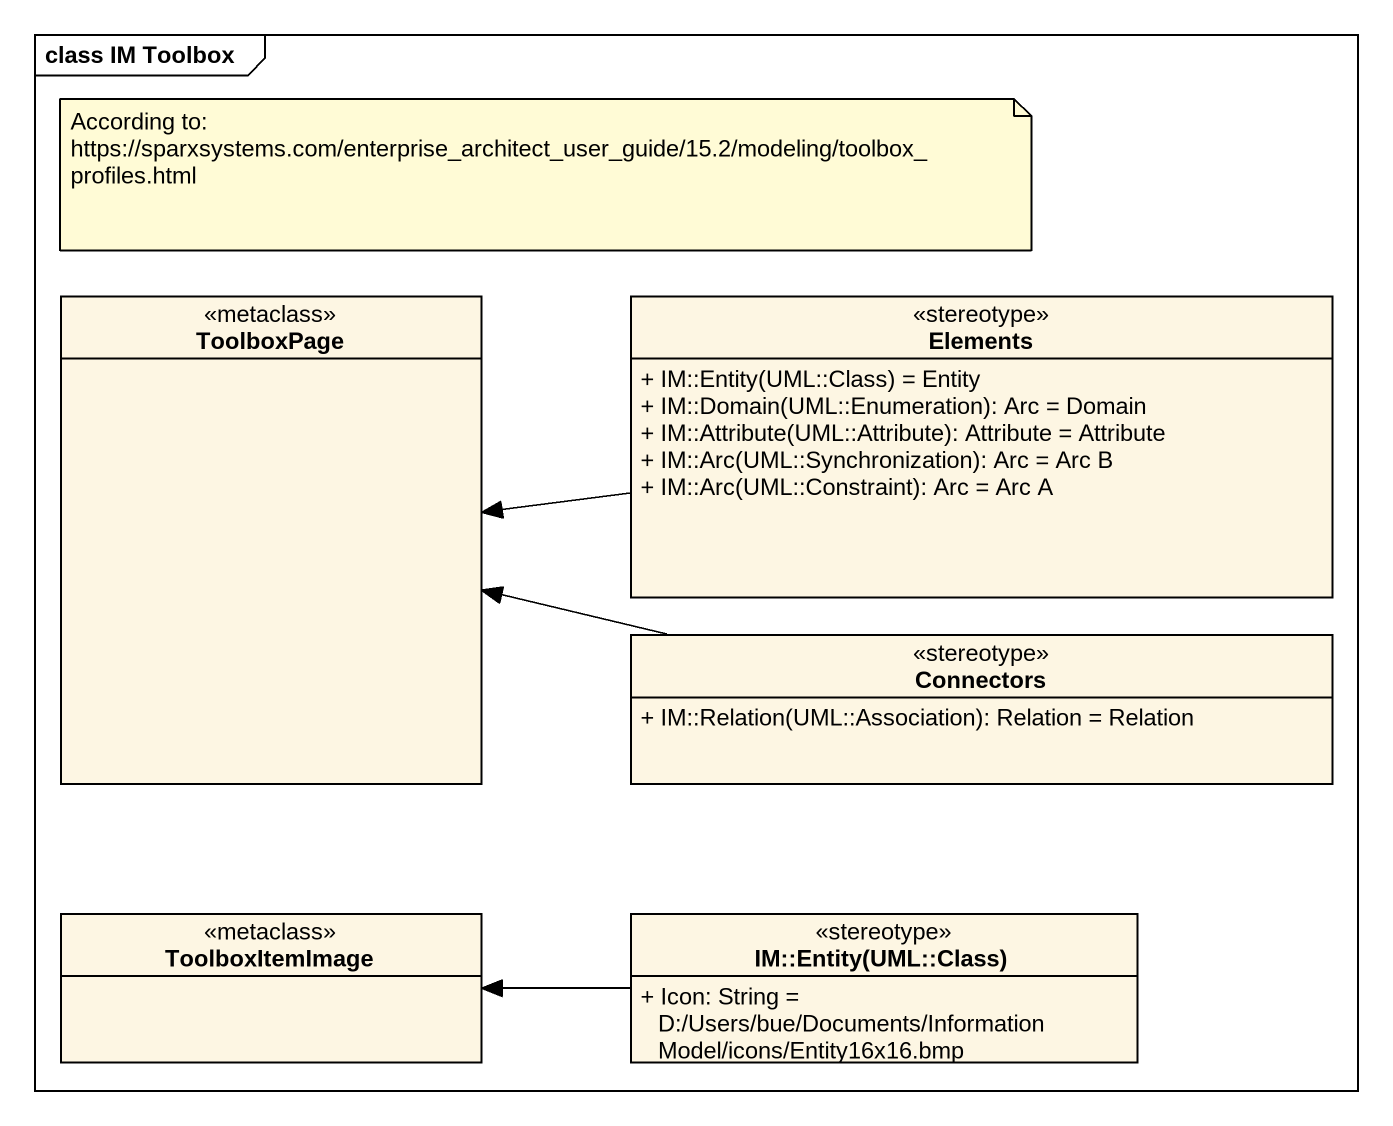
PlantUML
@startuml
mainframe class IM Toolbox
hide circle
hide empty members
skinparam classAttributeIconSize 0
class ToolboxPage <<metaclass>>
class Elements <<stereotype>> {
  {field} + IM::Entity(UML::Class) = Entity
  {field} + IM::Domain(UML::Enumeration): Arc = Domain
  {field} + IM::Attribute(UML::Attribute): Attribute = Attribute
  {field} + IM::Arc(UML::Synchronization): Arc = Arc B
  {field} + IM::Arc(UML::Constraint): Arc = Arc A
}
class Connectors <<stereotype>> {
  {field} + IM::Relation(UML::Association): Relation = Relation
}
class ToolboxItemImage <<metaclass>>
class "IM::Entity(UML::Class)" as IM_Entity_UML_Class <<stereotype>> {
  + Icon: String = D:/Users/bue/Documents/Information Model/icons/Entity16x16.bmp
}
Elements -left-> ToolboxPage
Connectors -left-> ToolboxPage
IM_Entity_UML_Class -left-> ToolboxItemImage
note as N1
  According to:
  https://sparxsystems.com/enterprise_architect_user_guide/15.2/modeling/toolbox_profiles.html
end note
@enduml
